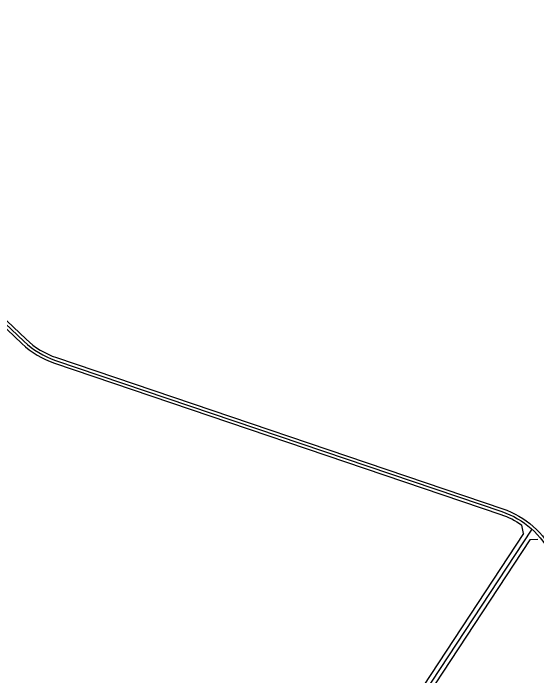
# Model space of a CAD drawing. Extents: x 529262 to 576451, y 2694391 to 2717535.
# Drawn here: x 548225 to 550357, y 2710997 to 2713692 of the extents above; entities that cross this region are included whole.
import ezdxf

# ---------------------------------------------------------------- set-up
doc = ezdxf.new("R2010")
doc.units = 0
doc.layers.add('RD-中线', color=40, linetype='Continuous')
doc.layers.add('RD-红线', color=7, linetype='Continuous')

msp = doc.modelspace()

# ---------------------------------------------------------------- linework, layer by layer
at = {"layer": 'RD-中线', "linetype": 'Continuous', "flags": 128}
for points in [[(547865.715, 2710864.877, 0), (547866.042, 2710864.171)], [(550332.435, 2711596.688), (549310.994, 2710044.461, 0.14263908), (549232.774, 2709776.036), (549232.671, 2709224.473)]]:
    msp.add_lwpolyline(points, format="xyb", dxfattribs=at)
at = {"layer": 'RD-中线'}
msp.add_lwpolyline([(546951.205, 2712999.134), (547973.002, 2712602.829, -0.09705854), (548086.803, 2712530.926), (548268.675, 2712359.097, 0.10805176), (548396.791, 2712281.997), (550210.851, 2711667.773, -0.20146753), (550413.897, 2711488.214), (550690.844, 2710913.566, -0.06314546), (550718.791, 2710830.066), (550863.164, 2710106.148, 0.11195702), (550917.248, 2709984.985), (551517.78, 2709183.14, -0.15143227), (551537.653, 2709127.359), (551541.259, 2709040.839, 0.06488484), (551546.104, 2709012.825)], format="xyb", dxfattribs=at)
at = {"layer": 'RD-红线'}
for points in [[(547209.877, 2712911.679), (547217.08, 2712908.885), (547977.341, 2712614.017, -0.09705854), (548095.044, 2712539.648), (548276.916, 2712367.82, 0.10805176), (548400.639, 2712293.363), (550214.699, 2711679.139, -0.20146753), (550424.707, 2711493.424), (550701.654, 2710918.775, -0.06314546), (550730.559, 2710832.413), (550823.754, 2710365.114)], [(547217.382, 2712883.026), (547221.03, 2712881.611), (547968.662, 2712591.641, -0.09705854), (548078.562, 2712522.203), (548260.434, 2712350.374, 0.10805176), (548392.942, 2712270.63), (550207.002, 2711656.407, -0.07133408), (550292.601, 2711613.044)], [(550299.136, 2711578.829), (550292.601, 2711613.044, 0.405653)], [(550356.843, 2711554.335), (550324.856, 2711552.425, 0.50116254)]]:
    msp.add_lwpolyline(points, format="xyb", dxfattribs=at)
at = {"layer": 'RD-红线', "linetype": 'Continuous', "flags": 128}
for points in [[(550299.136, 2711578.829), (549295.884, 2710054.243, 0.14270657), (549214.774, 2709776.039), (549214.736, 2709570.975)], [(550324.856, 2711552.425), (549326.106, 2710034.681, 0.14256785), (549250.774, 2709776.032), (549250.682, 2709279.279)]]:
    msp.add_lwpolyline(points, format="xyb", dxfattribs=at)

doc.saveas('drawing.dxf')
